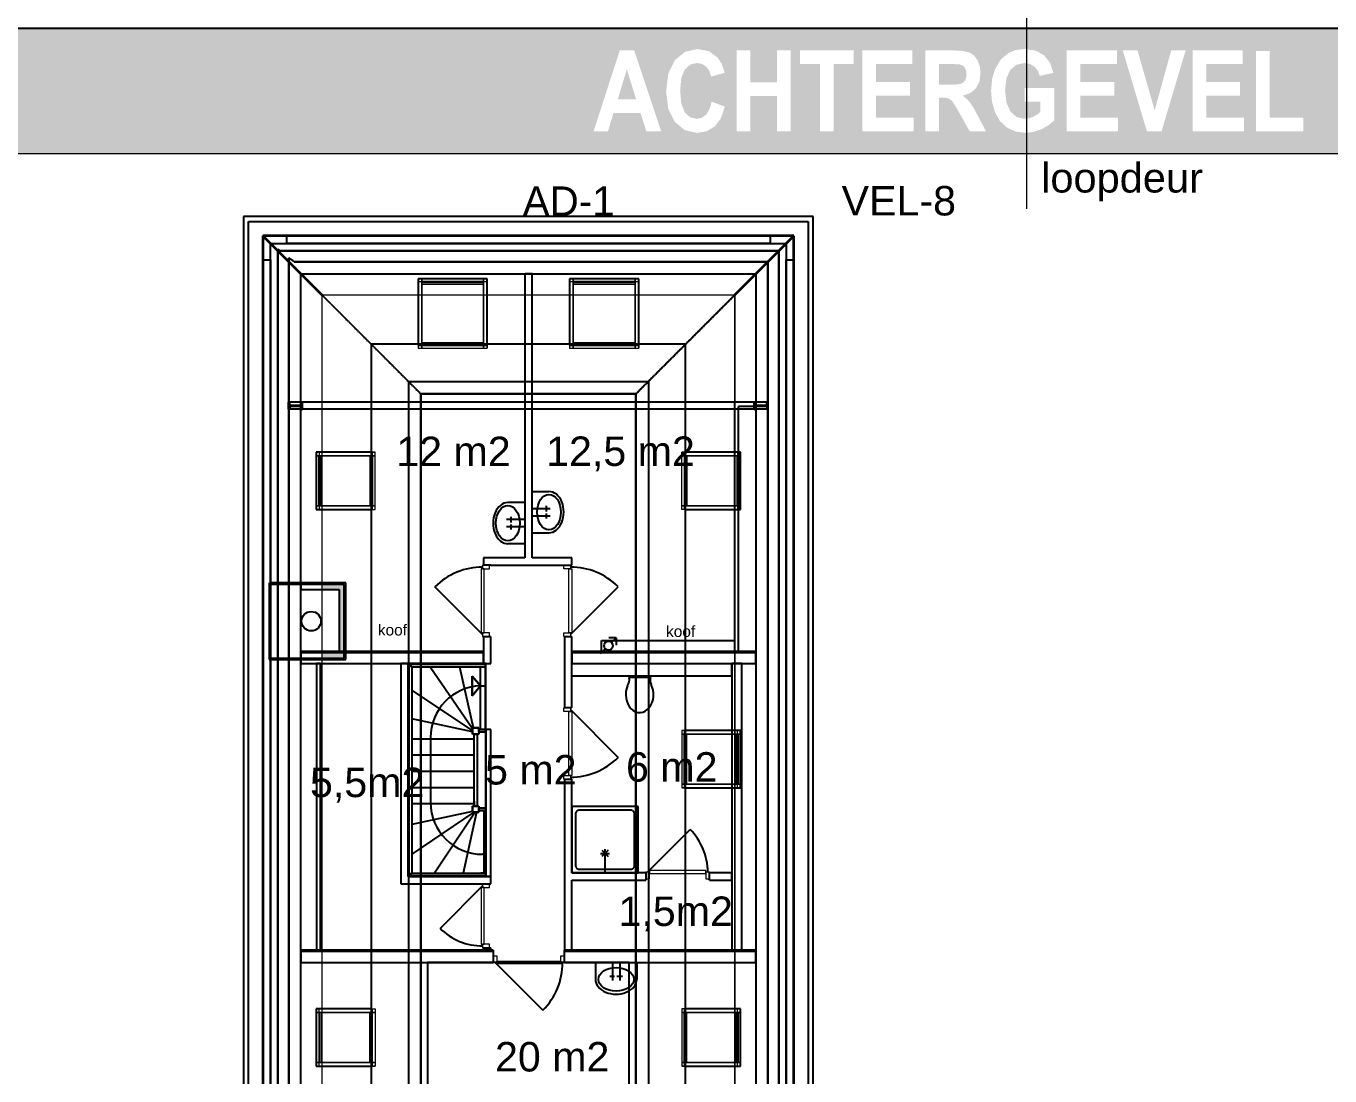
# Model space of a CAD drawing. Header units: millimetres. Extents: x 0 to 59350, y 0 to 29700.
# Drawn here: x 32243 to 36668, y 18697 to 22259 of the extents above; entities that cross this region are included whole.
import ezdxf

# ---------------------------------------------------------------- set-up
doc = ezdxf.new("R2010")
doc.units = ezdxf.units.MM
doc.linetypes.add('PUNKT2_S9', pattern=[1, 0, -1])
doc.linetypes.add('VERDECKT2_S2', pattern=[2.7, 2, -0.7])
doc.layers.add('LAYER1', color=1, linetype='Continuous', lineweight=18)
doc.layers.add('Standard', color=7, linetype='Continuous', lineweight=25)
for name, color, linetype in [('LAYER3', 1, 'Continuous'), ('LAYER4', 1, 'Continuous'), ('LAYER9', 1, 'Continuous')]:
    doc.layers.add(name, color=color, linetype=linetype)
doc.styles.add('ARIAL', font='arial.ttf')

msp = doc.modelspace()

# ---------------------------------------------------------------- hatches: boundary and pattern name
at = {"layer": 'Standard', "linetype": 'PUNKT2_S9', "lineweight": -3}
h = msp.add_hatch(color=0, dxfattribs=at)
h.paths.add_polyline_path([(35402.7, 22060.9), (35417.2, 22063.5), (35424.5, 22068), (35430.2, 22075.1), (35433.6, 22084.3), (35434.9, 22095.8), (35433.3, 22108.3), (35428.6, 22118.1), (35421.3, 22125.2), (35411.3, 22129), (35400, 22129.7), (35377.5, 22129.9), (35341.4, 22129.9), (35341.4, 22060.1), (35375.6, 22060.1)])
h.paths.add_polyline_path([(34313.7, 22010.2), (34282.1, 22112.3), (34251.2, 22010.2)])
h.paths.add_polyline_path([(42847, 22251.4), (29672, 22251.4), (29672, 21826.4), (42847, 21826.4)])
h.paths.add_polyline_path([(36578.3, 21901.4), (36417, 21901.4), (36417, 22174.2), (36463.3, 22174.2), (36463.3, 21947.8), (36578.3, 21947.8)], flags=16)
h.paths.add_polyline_path([(36372.2, 22176.4), (36372.2, 22129.9), (36248.5, 22129.9), (36248.5, 22068.9), (36363.6, 22068.9), (36363.6, 22022.6), (36248.5, 22022.6), (36248.5, 21947.8), (36376.5, 21947.8), (36376.5, 21901.4), (36202.2, 21901.4), (36202.2, 22176.4)], flags=16)
h.paths.add_polyline_path([(36073.4, 21972.9), (36129.5, 22176.4), (36178.6, 22176.4), (36096.6, 21901.4), (36047.2, 21901.4), (35965.2, 22176.4), (36015.4, 22176.4)], flags=16)
h.paths.add_polyline_path([(35949.4, 21901.4), (35775.2, 21901.4), (35775.2, 22176.4), (35945.1, 22176.4), (35945.1, 22129.9), (35821.4, 22129.9), (35821.4, 22068.9), (35936.5, 22068.9), (35936.5, 22022.6), (35821.4, 22022.6), (35821.4, 21947.8), (35949.4, 21947.8)], flags=16)
h.paths.add_polyline_path([(35632.7, 22048.9), (35732.5, 22048.9), (35732.5, 21939.3), (35714.7, 21923.4), (35690.3, 21909.5), (35662.6, 21899.9), (35634.5, 21896.7), (35600.9, 21901.2), (35571.8, 21914.8), (35548.3, 21936.9), (35531.6, 21966.5), (35521.4, 22001.8), (35518.2, 22039.8), (35521.9, 22080.4), (35533.2, 22116.2), (35551.6, 22145.7), (35577.1, 22167.4), (35601.8, 22177.7), (35632, 22181.1), (35669.9, 22175.7), (35698.6, 22159.6), (35718.4, 22134), (35729.5, 22100.2), (35683.5, 22089.9), (35676.5, 22108.1), (35665.3, 22121.8), (35650.2, 22130.6), (35632, 22133.7), (35604.8, 22127.8), (35583.7, 22110.6), (35570.4, 22081.9), (35565.8, 22042.1), (35570.4, 21999.3), (35584, 21968.6), (35604.9, 21950.4), (35631.5, 21944.2), (35646, 21945.9), (35660.6, 21950.9), (35674.2, 21958.6), (35685.8, 21967.6), (35685.8, 22002.5), (35632.7, 22002.5)], flags=16)
h.paths.add_polyline_path([(35295.1, 22176.4), (35392.5, 22176.4), (35424.2, 22174.5), (35445.8, 22168.9), (35460.8, 22158.8), (35472.5, 22142.6), (35480, 22122.4), (35482.5, 22099.3), (35478.8, 22071), (35467.4, 22048.1), (35448.5, 22031.8), (35422, 22022.8), (35435.8, 22011.7), (35446.7, 21999.7), (35458.3, 21982.3), (35473.2, 21955.1), (35501.1, 21901.4), (35445.8, 21901.4), (35412.3, 21961.3), (35397.3, 21987.3), (35388, 22001.6), (35381.2, 22008.7), (35374, 22013), (35364.5, 22015.5), (35350.8, 22016.2), (35341.4, 22016.2), (35341.4, 21901.4), (35295.1, 21901.4)], flags=16)
h.paths.add_polyline_path([(35127.7, 22022.6), (35127.7, 21947.8), (35255.7, 21947.8), (35255.7, 21901.4), (35081.4, 21901.4), (35081.4, 22176.4), (35251.3, 22176.4), (35251.3, 22129.9), (35127.7, 22129.9), (35127.7, 22068.9), (35242.7, 22068.9), (35242.7, 22022.6)], flags=16)
h.paths.add_polyline_path([(34869.4, 22129.9), (34869.4, 22176.4), (35051.5, 22176.4), (35051.5, 22129.9), (34983.7, 22129.9), (34983.7, 21901.4), (34937.4, 21901.4), (34937.4, 22129.9)], flags=16)
h.paths.add_polyline_path([(34791.7, 21901.4), (34791.7, 22021.6), (34701.1, 22021.6), (34701.1, 21901.4), (34654.8, 21901.4), (34654.8, 22176.4), (34701.1, 22176.4), (34701.1, 22068.2), (34791.7, 22068.2), (34791.7, 22176.4), (34838, 22176.4), (34838, 21901.4)], flags=16)
h.paths.add_polyline_path([(34478.2, 21906.1), (34444.7, 21934.1), (34422.7, 21978.5), (34415.3, 22036.5), (34422.7, 22097.4), (34444.9, 22143), (34479.1, 22171.6), (34522.6, 22181.1), (34560.7, 22173.6), (34590.9, 22151.3), (34604.5, 22129.7), (34614.3, 22100.7), (34568.5, 22087.5), (34562.3, 22106.6), (34551.5, 22121.3), (34537.2, 22130.4), (34520.2, 22133.7), (34497.1, 22128.2), (34478.8, 22111.7), (34466.9, 22083), (34463, 22040.6), (34466.9, 21996), (34478.6, 21966.3), (34496.6, 21949.6), (34519.3, 21944.2), (34536.5, 21947.8), (34551, 21958.3), (34562.4, 21976.3), (34570.1, 22002.5), (34614.9, 21985.5), (34601.2, 21946.2), (34580.6, 21918.5), (34553.4, 21902.2), (34519.7, 21896.7)], flags=16)
h.paths.add_polyline_path([(34328.6, 21963.9), (34236.9, 21963.9), (34218, 21901.4), (34169, 21901.4), (34258.2, 22176.4), (34307.1, 22176.4), (34398.9, 21901.4), (34348.6, 21901.4)], flags=16)
for points in [[(33246.9, 20347.5), (33305.5, 20347.5), (33305.5, 20365), (33246.9, 20365)], [(33305.5, 20365), (33305.5, 20132.5), (33323, 20132.5), (33323, 20365)], [(33246.9, 20115), (33323, 20115), (33323, 20132.5), (33246.9, 20132.5)]]:
    msp.add_hatch(color=9, dxfattribs=at).paths.add_polyline_path(points)

# ---------------------------------------------------------------- linework, layer by layer
at = {"layer": 'LAYER1', "color": 1, "linetype": 'Continuous', "lineweight": -3}
for p, q in [((33758.4, 19874.5), (33614.7, 20084.2)), ((33761.6, 19878.3), (33714.8, 20084.2)), ((33756.8, 20054.1), (33756.8, 19987.2)), ((33785.5, 20020.7), (33756.8, 20054.1)), ((33756.8, 20054.1), (33785.5, 20020.7)), ((33756.8, 19987.2), (33756.8, 20054.1)), ((33785.5, 19872.5), (33785.5, 20084.2)), ((33801.8, 20084.2), (33801.8, 19872.5)), ((33758.4, 19868.9), (33552.5, 20006.1)), ((33756.8, 19987.2), (33785.5, 20020.7)), ((33785.5, 20020.7), (33756.8, 19987.2)), ((33758.4, 19864.9), (33552.5, 19909.3)), ((33762.2, 19878.3), (33758.4, 19878.3)), ((33758.4, 19878.3), (33758.4, 19864.9)), ((33767.9, 19878.3), (33758.4, 19878.3)), ((33758.4, 19878.3), (33758.4, 19868.9)), ((33771.8, 19878.3), (33758.4, 19878.3)), ((33758.4, 19878.3), (33758.4, 19874.5)), ((33758.4, 19875.2), (33758.4, 19857.1)), ((33779.7, 19878.3), (33761.6, 19878.3)), ((33779.7, 19872.5), (33779.7, 19878.3)), ((33795.5, 19872.5), (33779.7, 19872.5)), ((33801.8, 19872.5), (33785.5, 19872.5)), ((33764.3, 19840), (33552.5, 19840)), ((33616, 19845), (33616, 19625)), ((33764.3, 19785), (33552.5, 19785)), ((33764.3, 19730), (33552.5, 19730)), ((33764.3, 19675), (33552.5, 19675)), ((33764.3, 19620), (33552.5, 19620)), ((33758.4, 19612.8), (33758.4, 19594.7)), ((33764.3, 19612.8), (33758.4, 19612.8)), ((33758.4, 19605), (33758.4, 19591.6)), ((33764.3, 19630), (33764.3, 19612.8)), ((33758.4, 19594.7), (33552.5, 19549.8)), ((33762.3, 19591.6), (33552.5, 19450.2)), ((33767.9, 19591.6), (33629.1, 19385.7)), ((33771.8, 19591.6), (33726.8, 19385.7)), ((33758.4, 19601.1), (33758.4, 19591.6)), ((33758.4, 19595.5), (33758.4, 19591.6)), ((33758.4, 19591.6), (33762.3, 19591.6)), ((33758.4, 19591.6), (33771.8, 19591.6)), ((33758.4, 19591.6), (33767.9, 19591.6)), ((33761.6, 19591.6), (33779.7, 19591.6)), ((33779.7, 19591.6), (33779.7, 19597.5)), ((33779.7, 19597.5), (33796.8, 19597.5)), ((33786.8, 19597.5), (33803, 19597.5)), ((33796.8, 19597.5), (33796.8, 19385.7)), ((33803, 19385.7), (33786.8, 19385.7))]:
    msp.add_line(p, q, dxfattribs=at)
at = {"layer": 'LAYER3', "color": 3, "linetype": 'Continuous', "lineweight": -3}
for p, q in [((33543, 20093.7), (33801.8, 20093.7)), ((33801.8, 20093.7), (33801.8, 20084.2)), ((33543, 19382.7), (33543, 20087.2)), ((33543, 20087.2), (33552.5, 20087.2)), ((33552.5, 20087.2), (33543, 20087.2)), ((33552.5, 20087.2), (33552.5, 19382.7)), ((33801.8, 20084.2), (33552.5, 20084.2)), ((33779.7, 19863), (33779.7, 19872.5)), ((33779.7, 19872.5), (33801.8, 19872.5)), ((33801.8, 19872.5), (33801.8, 19863)), ((33764.3, 19612.8), (33764.3, 19857.1)), ((33764.3, 19857.1), (33773.8, 19857.1)), ((33773.8, 19857.1), (33773.8, 19612.8)), ((33801.8, 19863), (33779.7, 19863)), ((33773.8, 19612.8), (33764.3, 19612.8)), ((33779.7, 19597.5), (33779.7, 19607)), ((33779.7, 19607), (33803, 19607)), ((33803, 19597.5), (33779.7, 19597.5)), ((33552.5, 19382.7), (33543, 19382.7)), ((33543, 19376.2), (33543, 19382.7)), ((33543, 19382.7), (33552.5, 19382.7)), ((33552.5, 19385.7), (33803, 19385.7)), ((33803, 19376.2), (33543, 19376.2))]:
    msp.add_line(p, q, dxfattribs=at)
at = {"layer": 'LAYER4', "color": 4, "linetype": 'Continuous', "lineweight": -3}
for p, q in [((33758.4, 19857.1), (33758.4, 19878.3)), ((33758.4, 19878.3), (33779.7, 19878.3)), ((33779.7, 19878.3), (33779.7, 19857.1)), ((33779.7, 19857.1), (33758.4, 19857.1)), ((33758.4, 19591.6), (33758.4, 19612.8)), ((33758.4, 19612.8), (33779.7, 19612.8)), ((33779.7, 19612.8), (33779.7, 19591.6)), ((33779.7, 19591.6), (33758.4, 19591.6))]:
    msp.add_line(p, q, dxfattribs=at)
at = {"layer": 'LAYER9', "color": 8, "linetype": 'Continuous', "lineweight": -3}
for p, q in [((33785.5, 20020.7), (33801.8, 20020.7)), ((33803, 19449.2), (33791.8, 19449.2))]:
    msp.add_line(p, q, dxfattribs=at)
for centre, start, end in [((33791.8, 19845), 92.0375, 180), ((33791.8, 19625), 180, 270)]:
    msp.add_arc(centre, 175.8, start, end, dxfattribs=at)
at = {"layer": 'Standard', "color": 5, "linetype": 'Continuous', "lineweight": 18}
msp.add_line((35638.6, 22533.4), (35638.6, 21639.3), dxfattribs=at)
at = {"layer": 'Standard', "color": 94, "linetype": 'Continuous', "lineweight": 18}
for p, q in [((42847, 22251.4), (29672, 22251.4)), ((29672, 21826.4), (42847, 21826.4))]:
    msp.add_line(p, q, dxfattribs=at)
at = {"layer": 'Standard', "color": 94, "linetype": 'Continuous', "lineweight": -3}
msp.add_line((29672, 22251.4), (42847, 22251.4), dxfattribs=at)
at = {"layer": 'Standard', "color": 5, "linetype": 'Continuous', "lineweight": -3}
for p, q in [((32981.3, 21613), (32981.3, 17929.5)), ((34914.8, 21613), (32981.3, 21613)), ((32998, 17946.2), (32998, 21596.2)), ((32998, 21596.2), (34898, 21596.2)), ((34898, 21596.2), (34898, 17946.2)), ((34914.8, 17929.5), (34914.8, 21613)), ((33808.5, 21401.3), (33573.5, 21401.3)), ((33573.5, 21401.3), (33573.5, 21347.3)), ((33808.5, 21347.3), (33808.5, 21401.3)), ((34322.5, 21401.3), (34087.5, 21401.3)), ((34087.5, 21401.3), (34087.5, 21347.3)), ((34322.5, 21347.3), (34322.5, 21401.3)), ((33246.9, 20814), (33228.3, 20814)), ((33228.3, 20814), (33228.3, 20619)), ((34667.7, 20814), (34649.1, 20814)), ((34667.7, 20619), (34667.7, 20814)), ((33960.5, 20680), (34017.8, 20680)), ((33935.5, 20642.5), (33878.3, 20642.5)), ((33960.5, 20622.5), (34022.1, 20622.5)), ((34008, 20631.6), (34008, 20612.4)), ((33228.3, 20619), (33246.9, 20619)), ((33935.5, 20585), (33874, 20585)), ((33888.1, 20594.1), (33888.1, 20574.9)), ((33960.5, 20597.5), (34022.1, 20597.5)), ((34008, 20605), (34008, 20588.8)), ((34649.1, 20619), (34667.7, 20619)), ((33935.5, 20560), (33874, 20560)), ((33888.1, 20567.5), (33888.1, 20551.3)), ((33960.5, 20540), (34018.2, 20540)), ((33935.5, 20502.5), (33877.8, 20502.5)), ((33792.8, 20194.5), (33630.7, 20356.6)), ((34090.8, 20194.5), (34252.9, 20356.6)), ((33795.5, 20137.5), (33246.9, 20137.5)), ((33246.9, 20134.3), (33795.5, 20134.3)), ((33795.5, 20134.3), (33246.9, 20134.3)), ((33795.5, 20134.3), (33795.5, 20137.5)), ((33795.5, 20099.3), (33795.5, 20134.3)), ((34649.1, 20137.5), (34095.5, 20137.5)), ((34095.5, 20137.5), (34095.5, 20134.3)), ((34095.5, 20134.3), (34649.1, 20134.3)), ((34649.1, 20134.3), (34095.5, 20134.3)), ((34095.5, 20134.3), (34095.5, 20099.3)), ((33246.9, 20096.2), (33795.5, 20096.2)), ((33795.5, 20096.2), (33795.5, 20099.3)), ((34095.5, 20099.3), (34095.5, 20096.2)), ((34095.5, 20096.2), (34649.1, 20096.2)), ((34638, 20053.7), (34095.5, 20053.7)), ((34361.9, 20048.7), (34289.8, 20048.7)), ((34090.8, 19940), (34252.9, 19777.9)), ((34667.7, 19869.7), (34649.1, 19869.7)), ((34667.7, 19674.7), (34667.7, 19869.7)), ((34649.1, 19674.7), (34667.7, 19674.7)), ((34320.5, 19611.2), (34095.5, 19611.2)), ((34095.5, 19611.2), (34095.5, 19386.2)), ((34320.5, 19386.2), (34320.5, 19611.2)), ((34108, 19586.2), (34108, 19411.2)), ((34295.5, 19598.7), (34120.5, 19598.7)), ((34308, 19411.2), (34308, 19586.2)), ((34352.5, 19389), (34497, 19533.4)), ((34193, 19452.1), (34223, 19452.1)), ((34197.4, 19462.7), (34218.6, 19441.5)), ((34218.6, 19462.7), (34197.4, 19441.5)), ((34208, 19386.2), (34208, 19467.1)), ((34095.5, 19386.2), (34320.5, 19386.2)), ((34120.5, 19398.7), (34295.5, 19398.7)), ((33792.8, 19342.5), (33648.4, 19198)), ((33828.8, 19123.7), (33246.9, 19123.7)), ((33246.9, 19120.6), (33828.8, 19120.6)), ((33828.8, 19120.6), (33246.9, 19120.6)), ((33828.8, 19123.7), (33828.8, 19120.6)), ((33828.8, 19120.6), (33828.8, 19102.5)), ((34070.5, 19120.6), (34070.5, 19123.7)), ((34649.1, 19123.7), (34070.5, 19123.7)), ((34070.5, 19120.6), (34649.1, 19120.6)), ((34649.1, 19120.6), (34070.5, 19120.6)), ((34070.5, 19102.5), (34070.5, 19120.6)), ((33246.9, 19082.5), (33828.8, 19082.5)), ((33828.8, 19102.5), (33828.8, 19085.6)), ((33828.8, 19085.6), (33828.8, 19085)), ((33828.8, 19085), (33828.8, 19082.5)), ((33835, 19082.2), (33997.1, 18920.1)), ((34070.5, 19085.6), (34070.5, 19102.5)), ((34070.5, 19085), (34070.5, 19085.6)), ((34070.5, 19082.5), (34070.5, 19085)), ((34070.5, 19082.5), (34649.1, 19082.5)), ((34175.5, 19082.2), (34175.5, 19024.5)), ((34233, 19082.2), (34233, 19020.6)), ((34258, 19082.2), (34258, 19020.6)), ((34315.5, 19082.2), (34315.5, 19025)), ((34240.5, 19034.8), (34224.3, 19034.8)), ((34267.1, 19034.8), (34248, 19034.8)), ((33246.9, 18925.5), (33228.3, 18925.5)), ((33228.3, 18925.5), (33228.3, 18730.5)), ((34667.7, 18925.5), (34649.1, 18925.5)), ((34667.7, 18730.5), (34667.7, 18925.5)), ((33228.3, 18730.5), (33246.9, 18730.5)), ((34649.1, 18730.5), (34667.7, 18730.5))]:
    msp.add_line(p, q, dxfattribs=at)
at = {"layer": 'Standard', "color": 51, "linetype": 'Continuous', "lineweight": 18}
for p, q in [((34468, 21596.2), (32998, 21596.2)), ((32998, 21596.2), (32998, 17946.2)), ((34898, 21596.2), (34468, 21596.2)), ((34898, 17946.2), (34898, 21596.2))]:
    msp.add_line(p, q, dxfattribs=at)
at = {"layer": 'Standard', "color": 7, "linetype": 'Continuous', "lineweight": 25}
for p, q in [((33246.9, 21347.3), (33046.9, 21547.3)), ((34849.1, 21547.3), (34649.1, 21347.3))]:
    msp.add_line(p, q, dxfattribs=at)
at = {"layer": 'Standard', "color": 7, "linetype": 'Continuous', "lineweight": -3}
for p, q in [((33046.9, 17995.1), (33046.9, 21547.3)), ((34849.1, 17995.1), (34849.1, 21547.3)), ((34648, 20982.6), (34648, 20137.5)), ((34649.1, 20982.6), (34648, 20982.6)), ((34246.1, 20183.3), (34221.1, 20183.3)), ((34230.2, 20167.4), (34246.1, 20183.3)), ((34246.1, 20183.3), (34246.1, 20158.3)), ((34193.1, 20130.2), (34209, 20146.2)), ((34648, 20137.5), (34649.1, 20137.5)), ((34095.5, 20053.7), (34095.5, 20096.2)), ((34638, 20096.2), (34638, 19386.2)), ((34649.1, 20096.2), (34638, 20096.2)), ((34638, 20053.7), (34638, 20096.2)), ((34638, 19386.2), (34638, 19361.2)), ((34638, 19361.2), (34638, 19123.7)), ((34638, 19123.7), (34649.1, 19123.7)), ((33606.1, 19082.5), (33606.1, 18554.3)), ((34289.9, 19082.5), (33606.1, 19082.5)), ((34289.9, 18554.3), (34289.9, 19082.5))]:
    msp.add_line(p, q, dxfattribs=at)
at = {"layer": 'Standard', "color": 34, "linetype": 'Continuous', "lineweight": 18}
for p, q in [((33246.9, 21347.3), (33046.9, 21547.3)), ((33046.9, 21547.3), (33046.9, 17995.1)), ((33046.9, 21547.3), (33246.9, 21347.3)), ((34849.1, 21547.3), (33046.9, 21547.3)), ((34649.1, 21347.3), (34849.1, 21547.3)), ((34849.1, 21547.3), (34649.1, 21347.3)), ((34849.1, 17995.1), (34849.1, 21547.3))]:
    msp.add_line(p, q, dxfattribs=at)
at = {"layer": 'Standard', "color": 255, "linetype": 'Continuous', "lineweight": 35}
for p, q in [((33246.9, 21347.3), (33046.9, 21547.3)), ((33046.9, 21547.3), (33046.9, 17995.1)), ((33046.9, 21547.3), (33246.9, 21347.3)), ((34849.1, 21547.3), (33046.9, 21547.3)), ((34649.1, 21347.3), (34849.1, 21547.3)), ((34849.1, 21547.3), (34649.1, 21347.3)), ((34849.1, 17995.1), (34849.1, 21547.3))]:
    msp.add_line(p, q, dxfattribs=at)
at = {"layer": 'Standard', "color": 1, "linetype": 'VERDECKT2_S2', "lineweight": -3}
for p, q in [((33128, 21546.2), (33048, 21546.2)), ((33048, 21546.2), (33048, 21521.2)), ((33048, 21521.2), (33048, 21466.2)), ((33073, 18021.2), (33073, 21521.2)), ((33073, 21521.2), (34468, 21521.2)), ((33128, 21521.2), (33128, 21546.2)), ((34768, 21521.2), (33128, 21521.2)), ((34468, 21521.2), (34823, 21521.2)), ((34848, 21546.2), (34768, 21546.2)), ((34768, 21546.2), (34768, 21521.2)), ((34823, 21521.2), (34823, 18021.2)), ((34848, 21521.2), (34848, 21546.2)), ((34848, 21466.2), (34848, 21521.2)), ((33048, 21466.2), (33073, 21466.2)), ((33073, 21466.2), (33073, 18076.2)), ((33098, 21501.8), (33105.2, 21496.2)), ((33098, 21496.2), (33098, 21501.8)), ((33098, 21501.8), (33098, 21496.2)), ((33105.2, 21496.2), (33098, 21501.8)), ((33098, 18046.2), (33098, 21496.2)), ((33098, 21496.2), (33098, 18046.2)), ((33105.2, 21496.2), (34798, 21496.2)), ((34798, 21496.2), (33105.2, 21496.2)), ((33135.5, 21472.7), (33153.5, 21458.7)), ((33135.5, 21458.7), (33135.5, 21472.7)), ((33135.5, 21472.7), (33135.5, 21458.7)), ((33153.5, 21458.7), (33135.5, 21472.7)), ((34798, 21496.2), (34798, 18046.2)), ((34798, 18046.2), (34798, 21496.2)), ((34823, 18076.2), (34823, 21466.2)), ((34823, 21466.2), (34848, 21466.2)), ((33135.5, 18083.7), (33135.5, 21458.7)), ((33135.5, 21458.7), (33135.5, 18083.7)), ((33153.5, 21458.7), (34760.5, 21458.7)), ((34760.5, 21458.7), (33153.5, 21458.7)), ((33176, 21418.2), (33935.5, 21418.2)), ((33176, 20365), (33176, 21418.2)), ((33960.5, 21418.2), (33935.5, 21418.2)), ((33935.5, 21418.2), (33935.5, 21347.3)), ((33935.5, 21418.2), (33960.5, 21418.2)), ((33960.5, 21347.3), (33960.5, 21418.2)), ((33960.5, 21418.2), (34720, 21418.2)), ((34720, 21418.2), (34720, 18124.2)), ((34760.5, 21458.7), (34760.5, 18083.7)), ((34760.5, 18083.7), (34760.5, 21458.7)), ((33583.1, 21011.1), (33246.9, 21347.3)), ((33246.9, 21347.3), (33583.1, 21011.1)), ((33583.1, 21011.1), (33246.9, 21347.3)), ((33246.9, 21347.3), (33583.1, 21011.1)), ((33573.5, 21347.3), (33573.5, 21176.3)), ((33808.5, 21176.3), (33808.5, 21347.3)), ((34087.5, 21347.3), (34087.5, 21176.3)), ((34312.9, 21011.1), (34649.1, 21347.3)), ((34649.1, 21347.3), (34312.9, 21011.1)), ((34312.9, 21011.1), (34649.1, 21347.3)), ((34649.1, 21347.3), (34312.9, 21011.1)), ((34322.5, 21176.3), (34322.5, 21347.3)), ((33573.5, 21176.3), (33808.5, 21176.3)), ((34087.5, 21176.3), (34322.5, 21176.3)), ((34312.9, 21011.1), (33583.1, 21011.1)), ((33583.1, 21011.1), (33583.1, 18531.3)), ((33583.1, 18531.3), (33583.1, 21011.1)), ((33583.1, 21011.1), (34312.9, 21011.1)), ((34312.9, 21011.1), (33583.1, 21011.1)), ((33583.1, 21011.1), (33583.1, 18531.3)), ((33583.1, 18531.3), (33583.1, 21011.1)), ((33583.1, 21011.1), (34312.9, 21011.1)), ((34312.9, 18531.3), (34312.9, 21011.1)), ((34312.9, 21011.1), (34312.9, 18531.3)), ((34312.9, 18531.3), (34312.9, 21011.1)), ((34312.9, 21011.1), (34312.9, 18531.3)), ((34661.5, 20982.6), (34649.1, 20982.6)), ((34715.5, 20982.6), (34661.5, 20982.6)), ((34715.5, 20969.1), (34715.5, 20982.6)), ((34661.5, 20969.1), (34715.5, 20969.1)), ((34661.5, 20137.5), (34661.5, 20969.1)), ((33418, 20814), (33246.9, 20814)), ((33418, 20619), (33418, 20814)), ((34649.1, 20814), (34478.1, 20814)), ((34478.1, 20814), (34478.1, 20619)), ((33246.9, 20619), (33418, 20619)), ((34478.1, 20619), (34649.1, 20619)), ((33246.9, 20370), (33068, 20370)), ((33068, 20370), (33068, 20110)), ((33246.9, 20365), (33073, 20365)), ((33073, 20365), (33073, 20115)), ((33246.9, 20365), (33176, 20365)), ((33176, 20365), (33176, 20347.5)), ((33176, 20347.5), (33176, 20365)), ((33176, 20347.5), (33246.9, 20347.5)), ((33176, 20132.5), (33176, 20347.5)), ((33246.9, 20137.5), (33176, 20137.5)), ((33176, 20137.5), (33176, 20134.3)), ((33176, 20134.3), (33246.9, 20134.3)), ((33246.9, 20134.3), (33176, 20134.3)), ((33176, 20134.3), (33176, 20099.3)), ((34649.1, 20137.5), (34661.5, 20137.5)), ((34720, 20137.5), (34649.1, 20137.5)), ((34649.1, 20134.3), (34720, 20134.3)), ((34720, 20134.3), (34649.1, 20134.3)), ((34720, 20134.3), (34720, 20137.5)), ((34720, 20099.3), (34720, 20134.3)), ((33068, 20110), (33246.9, 20110)), ((33073, 20115), (33246.9, 20115)), ((33246.9, 20132.5), (33176, 20132.5)), ((33176, 20132.5), (33176, 20115)), ((33176, 20115), (33176, 20132.5)), ((33176, 20115), (33246.9, 20115)), ((33176, 18124.2), (33176, 20115)), ((33176, 20099.3), (33176, 20096.2)), ((33176, 20096.2), (33246.9, 20096.2)), ((33228.5, 20096.2), (33228.5, 19123.7)), ((33242, 20096.2), (33228.5, 20096.2)), ((33242, 19123.7), (33242, 20096.2)), ((33803, 20096.2), (33540.5, 20096.2)), ((33540.5, 20096.2), (33540.5, 19373.7)), ((33803, 19373.7), (33803, 20096.2)), ((34649.1, 20096.2), (34720, 20096.2)), ((34672.5, 20096.2), (34649.1, 20096.2)), ((34672.5, 19123.7), (34672.5, 20096.2)), ((34720, 20096.2), (34720, 20099.3)), ((34649.1, 19869.7), (34478.1, 19869.7)), ((34478.1, 19869.7), (34478.1, 19674.7)), ((34478.1, 19674.7), (34649.1, 19674.7)), ((33540.5, 19373.7), (33803, 19373.7)), ((33246.9, 19123.7), (33176, 19123.7)), ((33176, 19123.7), (33176, 19120.6)), ((33176, 19120.6), (33246.9, 19120.6)), ((33246.9, 19120.6), (33176, 19120.6)), ((33176, 19120.6), (33176, 19085.6)), ((33228.5, 19123.7), (33242, 19123.7)), ((34649.1, 19123.7), (34672.5, 19123.7)), ((34720, 19123.7), (34649.1, 19123.7)), ((34649.1, 19120.6), (34720, 19120.6)), ((34720, 19120.6), (34649.1, 19120.6)), ((34720, 19120.6), (34720, 19123.7)), ((34720, 19085.6), (34720, 19120.6)), ((33176, 19085.6), (33176, 19082.5)), ((33176, 19082.5), (33246.9, 19082.5)), ((34649.1, 19082.5), (34720, 19082.5)), ((34720, 19082.5), (34720, 19085.6)), ((33418, 18925.5), (33246.9, 18925.5)), ((33418, 18730.5), (33418, 18925.5)), ((34649.1, 18925.5), (34478.1, 18925.5)), ((34478.1, 18925.5), (34478.1, 18730.5)), ((33246.9, 18730.5), (33418, 18730.5)), ((34478.1, 18730.5), (34649.1, 18730.5))]:
    msp.add_line(p, q, dxfattribs=at)
at = {"layer": 'Standard', "color": 59, "linetype": 'Continuous', "lineweight": 18}
for p, q in [((33573.5, 21401.3), (33573.5, 21176.3)), ((33586, 21401.3), (33573.5, 21401.3)), ((33573.5, 21401.3), (33573.5, 21391.7)), ((33573.5, 21391.7), (33573.5, 21166.7)), ((33586, 21391.7), (33573.5, 21391.7)), ((33586, 21176.3), (33586, 21401.3)), ((33586, 21401.3), (33586, 21391.7)), ((33796, 21401.3), (33586, 21401.3)), ((33586, 21401.3), (33586, 21393.2)), ((33586, 21401.3), (33586, 21391.7)), ((33586, 21393.2), (33796, 21393.2)), ((33586, 21393.2), (33586, 21383.7)), ((33586, 21166.7), (33586, 21391.7)), ((33796, 21391.7), (33586, 21391.7)), ((33586, 21391.7), (33586, 21383.7)), ((33586, 21383.7), (33796, 21383.7)), ((33808.5, 21401.3), (33796, 21401.3)), ((33796, 21401.3), (33796, 21176.3)), ((33796, 21401.3), (33796, 21391.7)), ((33796, 21393.2), (33796, 21401.3)), ((33796, 21401.3), (33796, 21391.7)), ((33796, 21393.2), (33796, 21383.7)), ((33808.5, 21391.7), (33796, 21391.7)), ((33796, 21391.7), (33796, 21166.7)), ((33796, 21383.7), (33796, 21391.7)), ((33808.5, 21176.3), (33808.5, 21401.3)), ((33808.5, 21401.3), (33808.5, 21391.7)), ((33808.5, 21166.7), (33808.5, 21391.7)), ((34087.5, 21401.3), (34087.5, 21176.3)), ((34100, 21401.3), (34087.5, 21401.3)), ((34087.5, 21401.3), (34087.5, 21391.7)), ((34087.5, 21391.7), (34087.5, 21166.7)), ((34100, 21391.7), (34087.5, 21391.7)), ((34100, 21176.3), (34100, 21401.3)), ((34100, 21401.3), (34100, 21391.7)), ((34310, 21401.3), (34100, 21401.3)), ((34100, 21401.3), (34100, 21393.2)), ((34100, 21401.3), (34100, 21391.7)), ((34100, 21393.2), (34310, 21393.2)), ((34100, 21393.2), (34100, 21383.7)), ((34100, 21166.7), (34100, 21391.7)), ((34310, 21391.7), (34100, 21391.7)), ((34100, 21391.7), (34100, 21383.7)), ((34100, 21383.7), (34310, 21383.7)), ((34322.5, 21401.3), (34310, 21401.3)), ((34310, 21401.3), (34310, 21176.3)), ((34310, 21401.3), (34310, 21391.7)), ((34310, 21393.2), (34310, 21401.3)), ((34310, 21401.3), (34310, 21391.7)), ((34310, 21393.2), (34310, 21383.7)), ((34322.5, 21391.7), (34310, 21391.7)), ((34310, 21391.7), (34310, 21166.7)), ((34310, 21383.7), (34310, 21391.7)), ((34322.5, 21176.3), (34322.5, 21401.3)), ((34322.5, 21401.3), (34322.5, 21391.7)), ((34322.5, 21166.7), (34322.5, 21391.7)), ((33573.5, 21176.3), (33586, 21176.3)), ((33573.5, 21176.3), (33573.5, 21166.7)), ((33573.5, 21166.7), (33586, 21166.7)), ((33796, 21184.3), (33586, 21184.3)), ((33586, 21184.3), (33586, 21176.3)), ((33586, 21184.3), (33586, 21174.8)), ((33586, 21176.3), (33586, 21166.7)), ((33586, 21176.3), (33796, 21176.3)), ((33586, 21176.3), (33586, 21166.7)), ((33796, 21174.8), (33586, 21174.8)), ((33586, 21174.8), (33586, 21166.7)), ((33586, 21166.7), (33796, 21166.7)), ((33796, 21176.3), (33796, 21184.3)), ((33796, 21184.3), (33796, 21174.8)), ((33796, 21176.3), (33808.5, 21176.3)), ((33796, 21176.3), (33796, 21166.7)), ((33796, 21176.3), (33796, 21166.7)), ((33796, 21166.7), (33796, 21174.8)), ((33796, 21166.7), (33808.5, 21166.7)), ((33808.5, 21176.3), (33808.5, 21166.7)), ((34087.5, 21176.3), (34100, 21176.3)), ((34087.5, 21176.3), (34087.5, 21166.7)), ((34087.5, 21166.7), (34100, 21166.7)), ((34310, 21184.3), (34100, 21184.3)), ((34100, 21184.3), (34100, 21176.3)), ((34100, 21184.3), (34100, 21174.8)), ((34100, 21176.3), (34100, 21166.7)), ((34100, 21176.3), (34310, 21176.3)), ((34100, 21176.3), (34100, 21166.7)), ((34310, 21174.8), (34100, 21174.8)), ((34100, 21174.8), (34100, 21166.7)), ((34100, 21166.7), (34310, 21166.7)), ((34310, 21176.3), (34310, 21184.3)), ((34310, 21184.3), (34310, 21174.8)), ((34310, 21176.3), (34322.5, 21176.3)), ((34310, 21176.3), (34310, 21166.7)), ((34310, 21176.3), (34310, 21166.7)), ((34310, 21166.7), (34310, 21174.8)), ((34310, 21166.7), (34322.5, 21166.7)), ((34322.5, 21176.3), (34322.5, 21166.7)), ((33418, 20814), (33228.3, 20814)), ((33228.3, 20814), (33228.3, 20801.5)), ((33228.3, 20814), (33237.9, 20814)), ((33228.3, 20801.5), (33418, 20801.5)), ((33228.3, 20801.5), (33237.9, 20801.5)), ((33228.3, 20801.5), (33228.3, 20631.5)), ((33236.4, 20801.5), (33228.3, 20801.5)), ((33228.3, 20801.5), (33237.9, 20801.5)), ((33236.4, 20631.5), (33236.4, 20801.5)), ((33236.4, 20801.5), (33245.9, 20801.5)), ((33427.5, 20814), (33237.9, 20814)), ((33237.9, 20814), (33237.9, 20801.5)), ((33237.9, 20801.5), (33427.5, 20801.5)), ((33237.9, 20801.5), (33237.9, 20631.5)), ((33245.9, 20801.5), (33237.9, 20801.5)), ((33245.9, 20631.5), (33245.9, 20801.5)), ((33418, 20801.5), (33409.9, 20801.5)), ((33409.9, 20801.5), (33409.9, 20631.5)), ((33409.9, 20801.5), (33419.5, 20801.5)), ((33418, 20801.5), (33418, 20814)), ((33418, 20814), (33427.5, 20814)), ((33418, 20801.5), (33427.5, 20801.5)), ((33418, 20631.5), (33418, 20801.5)), ((33418, 20801.5), (33427.5, 20801.5)), ((33427.5, 20801.5), (33419.5, 20801.5)), ((33419.5, 20801.5), (33419.5, 20631.5)), ((33427.5, 20801.5), (33427.5, 20814)), ((33427.5, 20631.5), (33427.5, 20801.5)), ((34468.5, 20814), (34658.2, 20814)), ((34468.5, 20801.5), (34468.5, 20814)), ((34478.1, 20814), (34468.5, 20814)), ((34658.2, 20801.5), (34468.5, 20801.5)), ((34478.1, 20801.5), (34468.5, 20801.5)), ((34468.5, 20631.5), (34468.5, 20801.5)), ((34468.5, 20801.5), (34476.6, 20801.5)), ((34478.1, 20801.5), (34468.5, 20801.5)), ((34476.6, 20801.5), (34476.6, 20631.5)), ((34486.1, 20801.5), (34476.6, 20801.5)), ((34478.1, 20814), (34667.7, 20814)), ((34478.1, 20801.5), (34478.1, 20814)), ((34667.7, 20801.5), (34478.1, 20801.5)), ((34478.1, 20631.5), (34478.1, 20801.5)), ((34478.1, 20801.5), (34486.1, 20801.5)), ((34486.1, 20801.5), (34486.1, 20631.5)), ((34650.1, 20631.5), (34650.1, 20801.5)), ((34650.1, 20801.5), (34658.2, 20801.5)), ((34659.7, 20801.5), (34650.1, 20801.5)), ((34658.2, 20814), (34658.2, 20801.5)), ((34667.7, 20814), (34658.2, 20814)), ((34667.7, 20801.5), (34658.2, 20801.5)), ((34658.2, 20801.5), (34658.2, 20631.5)), ((34667.7, 20801.5), (34658.2, 20801.5)), ((34659.7, 20631.5), (34659.7, 20801.5)), ((34659.7, 20801.5), (34667.7, 20801.5)), ((34667.7, 20814), (34667.7, 20801.5)), ((34667.7, 20801.5), (34667.7, 20631.5)), ((33418, 20631.5), (33228.3, 20631.5)), ((33228.3, 20631.5), (33228.3, 20619)), ((33228.3, 20631.5), (33237.9, 20631.5)), ((33228.3, 20631.5), (33236.4, 20631.5)), ((33228.3, 20631.5), (33237.9, 20631.5)), ((33236.4, 20631.5), (33245.9, 20631.5)), ((33427.5, 20631.5), (33237.9, 20631.5)), ((33237.9, 20631.5), (33237.9, 20619)), ((33237.9, 20631.5), (33245.9, 20631.5)), ((33409.9, 20631.5), (33418, 20631.5)), ((33409.9, 20631.5), (33419.5, 20631.5)), ((33418, 20619), (33418, 20631.5)), ((33418, 20631.5), (33427.5, 20631.5)), ((33418, 20631.5), (33427.5, 20631.5)), ((33419.5, 20631.5), (33427.5, 20631.5)), ((33427.5, 20619), (33427.5, 20631.5)), ((34468.5, 20619), (34468.5, 20631.5)), ((34468.5, 20631.5), (34658.2, 20631.5)), ((34478.1, 20631.5), (34468.5, 20631.5)), ((34476.6, 20631.5), (34468.5, 20631.5)), ((34478.1, 20631.5), (34468.5, 20631.5)), ((34486.1, 20631.5), (34476.6, 20631.5)), ((34478.1, 20619), (34478.1, 20631.5)), ((34478.1, 20631.5), (34667.7, 20631.5)), ((34486.1, 20631.5), (34478.1, 20631.5)), ((34658.2, 20631.5), (34650.1, 20631.5)), ((34659.7, 20631.5), (34650.1, 20631.5)), ((34658.2, 20631.5), (34658.2, 20619)), ((34667.7, 20631.5), (34658.2, 20631.5)), ((34667.7, 20631.5), (34658.2, 20631.5)), ((34667.7, 20631.5), (34659.7, 20631.5)), ((34667.7, 20631.5), (34667.7, 20619)), ((33228.3, 20619), (33418, 20619)), ((33228.3, 20619), (33237.9, 20619)), ((33237.9, 20619), (33427.5, 20619)), ((33418, 20619), (33427.5, 20619)), ((34658.2, 20619), (34468.5, 20619)), ((34478.1, 20619), (34468.5, 20619)), ((34667.7, 20619), (34478.1, 20619)), ((34667.7, 20619), (34658.2, 20619)), ((34658.2, 19869.7), (34468.5, 19869.7)), ((34468.5, 19869.7), (34468.5, 19857.2)), ((34478.1, 19869.7), (34468.5, 19869.7)), ((34667.7, 19869.7), (34478.1, 19869.7)), ((34478.1, 19869.7), (34478.1, 19857.2)), ((34658.2, 19857.2), (34658.2, 19869.7)), ((34667.7, 19869.7), (34658.2, 19869.7)), ((34667.7, 19857.2), (34667.7, 19869.7)), ((34468.5, 19857.2), (34658.2, 19857.2)), ((34478.1, 19857.2), (34468.5, 19857.2)), ((34468.5, 19857.2), (34468.5, 19687.2)), ((34476.6, 19857.2), (34468.5, 19857.2)), ((34478.1, 19857.2), (34468.5, 19857.2)), ((34476.6, 19687.2), (34476.6, 19857.2)), ((34486.1, 19857.2), (34476.6, 19857.2)), ((34478.1, 19857.2), (34667.7, 19857.2)), ((34478.1, 19857.2), (34478.1, 19687.2)), ((34486.1, 19857.2), (34478.1, 19857.2)), ((34486.1, 19687.2), (34486.1, 19857.2)), ((34658.2, 19857.2), (34650.1, 19857.2)), ((34650.1, 19857.2), (34650.1, 19687.2)), ((34659.7, 19857.2), (34650.1, 19857.2)), ((34667.7, 19857.2), (34658.2, 19857.2)), ((34658.2, 19687.2), (34658.2, 19857.2)), ((34667.7, 19857.2), (34658.2, 19857.2)), ((34667.7, 19857.2), (34659.7, 19857.2)), ((34659.7, 19857.2), (34659.7, 19687.2)), ((34667.7, 19687.2), (34667.7, 19857.2)), ((34658.2, 19687.2), (34468.5, 19687.2)), ((34468.5, 19687.2), (34468.5, 19674.7)), ((34478.1, 19687.2), (34468.5, 19687.2)), ((34468.5, 19687.2), (34476.6, 19687.2)), ((34478.1, 19687.2), (34468.5, 19687.2)), ((34468.5, 19674.7), (34658.2, 19674.7)), ((34478.1, 19674.7), (34468.5, 19674.7)), ((34486.1, 19687.2), (34476.6, 19687.2)), ((34667.7, 19687.2), (34478.1, 19687.2)), ((34478.1, 19687.2), (34478.1, 19674.7)), ((34478.1, 19687.2), (34486.1, 19687.2)), ((34478.1, 19674.7), (34667.7, 19674.7)), ((34650.1, 19687.2), (34658.2, 19687.2)), ((34659.7, 19687.2), (34650.1, 19687.2)), ((34658.2, 19674.7), (34658.2, 19687.2)), ((34667.7, 19687.2), (34658.2, 19687.2)), ((34667.7, 19687.2), (34658.2, 19687.2)), ((34667.7, 19674.7), (34658.2, 19674.7)), ((34659.7, 19687.2), (34667.7, 19687.2)), ((34667.7, 19674.7), (34667.7, 19687.2)), ((33228.3, 18925.5), (33418, 18925.5)), ((33228.3, 18913), (33228.3, 18925.5)), ((33228.3, 18925.5), (33237.9, 18925.5)), ((33418, 18913), (33228.3, 18913)), ((33228.3, 18913), (33237.9, 18913)), ((33228.3, 18743), (33228.3, 18913)), ((33228.3, 18913), (33236.4, 18913)), ((33228.3, 18913), (33237.9, 18913)), ((33236.4, 18913), (33236.4, 18743)), ((33236.4, 18913), (33245.9, 18913)), ((33237.9, 18925.5), (33427.5, 18925.5)), ((33237.9, 18913), (33237.9, 18925.5)), ((33427.5, 18913), (33237.9, 18913)), ((33237.9, 18743), (33237.9, 18913)), ((33237.9, 18913), (33245.9, 18913)), ((33245.9, 18913), (33245.9, 18743)), ((33409.9, 18743), (33409.9, 18913)), ((33409.9, 18913), (33418, 18913)), ((33409.9, 18913), (33419.5, 18913)), ((33418, 18925.5), (33418, 18913)), ((33418, 18925.5), (33427.5, 18925.5)), ((33418, 18913), (33427.5, 18913)), ((33418, 18913), (33418, 18743)), ((33418, 18913), (33427.5, 18913)), ((33419.5, 18743), (33419.5, 18913)), ((33419.5, 18913), (33427.5, 18913)), ((33427.5, 18925.5), (33427.5, 18913)), ((33427.5, 18913), (33427.5, 18743)), ((34658.2, 18925.5), (34468.5, 18925.5)), ((34468.5, 18925.5), (34468.5, 18913)), ((34478.1, 18925.5), (34468.5, 18925.5)), ((34468.5, 18913), (34658.2, 18913)), ((34478.1, 18913), (34468.5, 18913)), ((34468.5, 18913), (34468.5, 18743)), ((34476.6, 18913), (34468.5, 18913)), ((34478.1, 18913), (34468.5, 18913)), ((34476.6, 18743), (34476.6, 18913)), ((34486.1, 18913), (34476.6, 18913)), ((34667.7, 18925.5), (34478.1, 18925.5)), ((34478.1, 18925.5), (34478.1, 18913)), ((34478.1, 18913), (34667.7, 18913)), ((34478.1, 18913), (34478.1, 18743)), ((34486.1, 18913), (34478.1, 18913)), ((34486.1, 18743), (34486.1, 18913)), ((34658.2, 18913), (34650.1, 18913)), ((34650.1, 18913), (34650.1, 18743)), ((34659.7, 18913), (34650.1, 18913)), ((34658.2, 18913), (34658.2, 18925.5)), ((34667.7, 18925.5), (34658.2, 18925.5)), ((34667.7, 18913), (34658.2, 18913)), ((34658.2, 18743), (34658.2, 18913)), ((34667.7, 18913), (34658.2, 18913)), ((34667.7, 18913), (34659.7, 18913)), ((34659.7, 18913), (34659.7, 18743)), ((34667.7, 18913), (34667.7, 18925.5)), ((34667.7, 18743), (34667.7, 18913)), ((33228.3, 18730.5), (33228.3, 18743)), ((33228.3, 18743), (33418, 18743)), ((33228.3, 18743), (33237.9, 18743)), ((33236.4, 18743), (33228.3, 18743)), ((33228.3, 18743), (33237.9, 18743)), ((33418, 18730.5), (33228.3, 18730.5)), ((33228.3, 18730.5), (33237.9, 18730.5)), ((33236.4, 18743), (33245.9, 18743)), ((33237.9, 18730.5), (33237.9, 18743)), ((33237.9, 18743), (33427.5, 18743)), ((33245.9, 18743), (33237.9, 18743)), ((33427.5, 18730.5), (33237.9, 18730.5)), ((33418, 18743), (33409.9, 18743)), ((33409.9, 18743), (33419.5, 18743)), ((33418, 18743), (33418, 18730.5)), ((33418, 18743), (33427.5, 18743)), ((33418, 18743), (33427.5, 18743)), ((33418, 18730.5), (33427.5, 18730.5)), ((33427.5, 18743), (33419.5, 18743)), ((33427.5, 18743), (33427.5, 18730.5)), ((34658.2, 18743), (34468.5, 18743)), ((34468.5, 18743), (34468.5, 18730.5)), ((34478.1, 18743), (34468.5, 18743)), ((34468.5, 18743), (34476.6, 18743)), ((34478.1, 18743), (34468.5, 18743)), ((34468.5, 18730.5), (34658.2, 18730.5)), ((34478.1, 18730.5), (34468.5, 18730.5)), ((34486.1, 18743), (34476.6, 18743)), ((34667.7, 18743), (34478.1, 18743)), ((34478.1, 18743), (34478.1, 18730.5)), ((34478.1, 18743), (34486.1, 18743)), ((34478.1, 18730.5), (34667.7, 18730.5)), ((34650.1, 18743), (34658.2, 18743)), ((34659.7, 18743), (34650.1, 18743)), ((34658.2, 18730.5), (34658.2, 18743)), ((34667.7, 18743), (34658.2, 18743)), ((34667.7, 18743), (34658.2, 18743)), ((34667.7, 18730.5), (34658.2, 18730.5)), ((34659.7, 18743), (34667.7, 18743)), ((34667.7, 18730.5), (34667.7, 18743))]:
    msp.add_line(p, q, dxfattribs=at)
at = {"layer": 'Standard', "color": 4, "linetype": 'Continuous', "lineweight": 18}
for p, q in [((33796, 21388.4), (33586, 21388.4)), ((33586, 21388.4), (33586, 21179.5)), ((33796, 21179.5), (33796, 21388.4)), ((34310, 21388.4), (34100, 21388.4)), ((34100, 21388.4), (34100, 21179.5)), ((34310, 21179.5), (34310, 21388.4)), ((33586, 21179.5), (33796, 21179.5)), ((34100, 21179.5), (34310, 21179.5)), ((33414.7, 20801.5), (33241.2, 20801.5)), ((33241.2, 20801.5), (33241.2, 20631.5)), ((33414.7, 20631.5), (33414.7, 20801.5)), ((34481.4, 20801.5), (34654.9, 20801.5)), ((34481.4, 20631.5), (34481.4, 20801.5)), ((34654.9, 20801.5), (34654.9, 20631.5)), ((33241.2, 20631.5), (33414.7, 20631.5)), ((34654.9, 20631.5), (34481.4, 20631.5)), ((34654.9, 19857.2), (34481.4, 19857.2)), ((34481.4, 19857.2), (34481.4, 19687.2)), ((34654.9, 19687.2), (34654.9, 19857.2)), ((34481.4, 19687.2), (34654.9, 19687.2)), ((33241.2, 18743), (33241.2, 18913)), ((33241.2, 18913), (33414.7, 18913)), ((33414.7, 18913), (33414.7, 18743)), ((34654.9, 18913), (34481.4, 18913)), ((34481.4, 18913), (34481.4, 18743)), ((34654.9, 18743), (34654.9, 18913)), ((33414.7, 18743), (33241.2, 18743)), ((34481.4, 18743), (34654.9, 18743))]:
    msp.add_line(p, q, dxfattribs=at)
at = {"layer": 'Standard', "color": 30, "linetype": 'VERDECKT2_S2', "lineweight": 18}
for p, q in [((33246.9, 21347.3), (34649.1, 21347.3)), ((33246.9, 21347.3), (33246.9, 18195.1)), ((34649.1, 18195.1), (34649.1, 21347.3))]:
    msp.add_line(p, q, dxfattribs=at)
at = {"layer": 'Standard', "color": 7, "linetype": 'VERDECKT2_S2', "lineweight": 18}
for p, q in [((33246.9, 21347.3), (33246.9, 18195.1)), ((34649.1, 21347.3), (34649.1, 18195.1))]:
    msp.add_line(p, q, dxfattribs=at)
at = {"layer": 'Standard', "color": 255, "linetype": 'Continuous', "lineweight": -3}
for p, q in [((33935.5, 21347.3), (33935.5, 20455)), ((33960.5, 20455), (33960.5, 21347.3)), ((33820.5, 20455), (33795.5, 20455)), ((33795.5, 20455), (33795.5, 20430)), ((33935.5, 20455), (33820.5, 20455)), ((34095.5, 20455), (33960.5, 20455)), ((34095.5, 20430), (34095.5, 20455)), ((33813, 20430), (33795.5, 20430)), ((33820.5, 20430), (33813, 20430)), ((33820.5, 20430), (34070.5, 20430)), ((34070.5, 20430), (34095.5, 20430)), ((33305.5, 20365), (33246.9, 20365)), ((33323, 20365), (33305.5, 20365)), ((33323, 20132.5), (33323, 20365)), ((33246.9, 20347.5), (33305.5, 20347.5)), ((33305.5, 20347.5), (33305.5, 20132.5)), ((33795.5, 20188.2), (33813, 20188.2)), ((33795.5, 20188.2), (33795.5, 20096.2)), ((33813, 20188.2), (33820.5, 20188.2)), ((33820.5, 20096.2), (33820.5, 20188.2)), ((34070.5, 20188.2), (34088, 20188.2)), ((34070.5, 20188.2), (34070.5, 19946.2)), ((34088, 20188.2), (34095.5, 20188.2)), ((34095.5, 19946.2), (34095.5, 20188.2)), ((33305.5, 20132.5), (33246.9, 20132.5)), ((33246.9, 20115), (33323, 20115)), ((33323, 20115), (33323, 20132.5)), ((33540.5, 20096.2), (33515.5, 20096.2)), ((33515.5, 20096.2), (33515.5, 19348.7)), ((33540.5, 19373.7), (33540.5, 20096.2)), ((33795.5, 20096.2), (33820.5, 20096.2)), ((34088, 19946.2), (34070.5, 19946.2)), ((34095.5, 19946.2), (34088, 19946.2)), ((34070.5, 19704.5), (34088, 19704.5)), ((34070.5, 19704.5), (34070.5, 19123.7)), ((34088, 19704.5), (34095.5, 19704.5)), ((34095.5, 19386.2), (34095.5, 19704.5)), ((34346.3, 19386.2), (34095.5, 19386.2)), ((34346.3, 19386.2), (34346.3, 19368.7)), ((34563, 19368.7), (34563, 19386.2)), ((34638, 19386.2), (34563, 19386.2)), ((34638, 19361.2), (34638, 19386.2)), ((33515.5, 19348.7), (33540.5, 19348.7)), ((33803, 19373.7), (33540.5, 19373.7)), ((33540.5, 19348.7), (33795.5, 19348.7)), ((33795.5, 19348.7), (33820.5, 19348.7)), ((33820.5, 19373.7), (33803, 19373.7)), ((33820.5, 19348.7), (33820.5, 19373.7)), ((34095.5, 19123.7), (34095.5, 19361.2)), ((34095.5, 19361.2), (34346.3, 19361.2)), ((34346.3, 19368.7), (34346.3, 19361.2)), ((34563, 19361.2), (34563, 19368.7)), ((34563, 19361.2), (34638, 19361.2)), ((33795.5, 19132), (33813, 19132)), ((33795.5, 19132), (33795.5, 19123.7)), ((33795.5, 19123.7), (33820.5, 19123.7)), ((33813, 19132), (33820.5, 19132)), ((33820.5, 19123.7), (33820.5, 19132)), ((34070.5, 19123.7), (34095.5, 19123.7))]:
    msp.add_line(p, q, dxfattribs=at)
at = {"layer": 'Standard', "color": 255, "linetype": 'VERDECKT2_S2', "lineweight": -3}
for p, q in [((34481.3, 21179.5), (33414.8, 21179.5)), ((33414.8, 21179.5), (33414.8, 18362.9)), ((34481.3, 18362.9), (34481.3, 21179.5))]:
    msp.add_line(p, q, dxfattribs=at)
at = {"layer": 'Standard', "color": 7, "linetype": 'VERDECKT2_S2', "lineweight": -3}
for p, q in [((33540.6, 21053.6), (34355.4, 21053.6)), ((33540.6, 21053.6), (33540.6, 18488.8)), ((34355.4, 21053.6), (34355.4, 18488.8))]:
    msp.add_line(p, q, dxfattribs=at)
at = {"layer": 'Standard', "color": 2, "linetype": 'Continuous', "lineweight": 35}
for p, q in [((33135.5, 20959.8), (33135.5, 20982.6)), ((33135.5, 20982.6), (33137.5, 20982.6)), ((33137.5, 20974.1), (33137.5, 20982.6)), ((33178.5, 20982.6), (33180.5, 20982.6)), ((33178.5, 20974.1), (33178.5, 20982.6)), ((33180.5, 20959.8), (33180.5, 20982.6)), ((34715.5, 20959.8), (34715.5, 20982.6)), ((34715.5, 20982.6), (34717.5, 20982.6)), ((34717.5, 20974.1), (34717.5, 20982.6)), ((34758.5, 20982.6), (34760.5, 20982.6)), ((34758.5, 20974.1), (34758.5, 20982.6)), ((34760.5, 20959.8), (34760.5, 20982.6)), ((33135.5, 20959.8), (33137.5, 20959.8)), ((33137.5, 20968.3), (33137.5, 20959.8)), ((33139.8, 20971.9), (33176.3, 20971.9)), ((33139.8, 20970.6), (33176.3, 20970.6)), ((33178.5, 20968.3), (33178.5, 20959.8)), ((33178.5, 20959.8), (33180.5, 20959.8)), ((34715.5, 20959.8), (34717.5, 20959.8)), ((34717.5, 20968.3), (34717.5, 20959.8)), ((34719.8, 20971.9), (34756.3, 20971.9)), ((34719.8, 20970.6), (34756.3, 20970.6)), ((34758.5, 20968.3), (34758.5, 20959.8)), ((34758.5, 20959.8), (34760.5, 20959.8))]:
    msp.add_line(p, q, dxfattribs=at)
at = {"layer": 'Standard', "color": 5, "linetype": 'VERDECKT2_S2', "lineweight": -3}
for p, q in [((34758.5, 20982.6), (33137.5, 20982.6)), ((34758.5, 20959.8), (33137.5, 20959.8)), ((34196.5, 20137.5), (34196.5, 20175)), ((34196.5, 20175), (34648, 20175))]:
    msp.add_line(p, q, dxfattribs=at)
at = {"layer": 'Standard', "color": 131, "linetype": 'Continuous', "lineweight": 18}
for p, q in [((33787.8, 20417.5), (33787.8, 20200.7)), ((33797.8, 20417.5), (33787.8, 20417.5)), ((33792.8, 20430), (33792.8, 20417.5)), ((33815.8, 20430), (33792.8, 20430)), ((33792.8, 20417.5), (33815.8, 20417.5)), ((33797.8, 20200.7), (33797.8, 20417.5)), ((33815.8, 20417.5), (33815.8, 20430)), ((34067.8, 20417.5), (34067.8, 20430)), ((34067.8, 20430), (34090.8, 20430)), ((34090.8, 20417.5), (34067.8, 20417.5)), ((34085.8, 20200.7), (34085.8, 20417.5)), ((34085.8, 20417.5), (34095.8, 20417.5)), ((34090.8, 20430), (34090.8, 20417.5)), ((34095.8, 20417.5), (34095.8, 20200.7)), ((33787.8, 20200.7), (33797.8, 20200.7)), ((33792.8, 20200.7), (33792.8, 20188.2)), ((33815.8, 20200.7), (33792.8, 20200.7)), ((33792.8, 20188.2), (33815.8, 20188.2)), ((33815.8, 20188.2), (33815.8, 20200.7)), ((34067.8, 20188.2), (34067.8, 20200.7)), ((34067.8, 20200.7), (34090.8, 20200.7)), ((34090.8, 20188.2), (34067.8, 20188.2)), ((34095.8, 20200.7), (34085.8, 20200.7)), ((34090.8, 20200.7), (34090.8, 20188.2)), ((34067.8, 19933.7), (34067.8, 19946.2)), ((34067.8, 19946.2), (34090.8, 19946.2)), ((34090.8, 19933.7), (34067.8, 19933.7)), ((34085.8, 19717), (34085.8, 19933.7)), ((34085.8, 19933.7), (34095.8, 19933.7)), ((34090.8, 19946.2), (34090.8, 19933.7)), ((34095.8, 19933.7), (34095.8, 19717)), ((34067.8, 19704.5), (34067.8, 19717)), ((34067.8, 19717), (34090.8, 19717)), ((34090.8, 19704.5), (34067.8, 19704.5)), ((34095.8, 19717), (34085.8, 19717)), ((34090.8, 19717), (34090.8, 19704.5)), ((34358.8, 19389), (34346.3, 19389)), ((34346.3, 19389), (34346.3, 19366)), ((34550.5, 19394), (34358.8, 19394)), ((34358.8, 19394), (34358.8, 19384)), ((34358.8, 19366), (34358.8, 19389)), ((34358.8, 19384), (34550.5, 19384)), ((34550.5, 19384), (34550.5, 19394)), ((34563, 19389), (34550.5, 19389)), ((34550.5, 19389), (34550.5, 19366)), ((34563, 19366), (34563, 19389)), ((33792.8, 19348.7), (33792.8, 19336.2)), ((33815.8, 19348.7), (33792.8, 19348.7)), ((33815.8, 19336.2), (33815.8, 19348.7)), ((34346.3, 19366), (34358.8, 19366)), ((34550.5, 19366), (34563, 19366)), ((33787.8, 19336.2), (33787.8, 19144.5)), ((33797.8, 19336.2), (33787.8, 19336.2)), ((33792.8, 19336.2), (33815.8, 19336.2)), ((33797.8, 19144.5), (33797.8, 19336.2)), ((33787.8, 19144.5), (33797.8, 19144.5)), ((33792.8, 19144.5), (33792.8, 19132)), ((33815.8, 19144.5), (33792.8, 19144.5)), ((33792.8, 19132), (33815.8, 19132)), ((33815.8, 19132), (33815.8, 19144.5)), ((33828.8, 19082.2), (33828.8, 19105.2)), ((33828.8, 19105.2), (33841.3, 19105.2)), ((33841.3, 19082.2), (33828.8, 19082.2)), ((33841.3, 19105.2), (33841.3, 19082.2)), ((33841.3, 19077.2), (33841.3, 19087.2)), ((33841.3, 19087.2), (34058, 19087.2)), ((34058, 19077.2), (33841.3, 19077.2)), ((34058, 19082.2), (34058, 19105.2)), ((34058, 19105.2), (34070.5, 19105.2)), ((34058, 19087.2), (34058, 19077.2)), ((34070.5, 19082.2), (34058, 19082.2)), ((34070.5, 19105.2), (34070.5, 19082.2))]:
    msp.add_line(p, q, dxfattribs=at)
at = {"layer": 'Standard', "color": 36, "linetype": 'Continuous', "lineweight": -3}
for p, q in [((33328, 20370), (33246.9, 20370)), ((33323, 20365), (33246.9, 20365)), ((33323, 20115), (33323, 20365)), ((33328, 20110), (33328, 20370)), ((33246.9, 20115), (33323, 20115)), ((33246.9, 20110), (33328, 20110))]:
    msp.add_line(p, q, dxfattribs=at)
at = {"layer": 'Standard', "color": 253, "linetype": 'Continuous', "lineweight": -3}
for p, q in [((33803, 19872.5), (33803, 19373.7)), ((33820.5, 19872.5), (33803, 19872.5)), ((33820.5, 19373.7), (33820.5, 19872.5)), ((33803, 19373.7), (33820.5, 19373.7))]:
    msp.add_line(p, q, dxfattribs=at)
at = {"layer": 'Standard', "color": 255, "linetype": 'Continuous', "lineweight": -3}
msp.add_circle((33211, 20240), 33, dxfattribs=at)
at = {"layer": 'Standard', "color": 7, "linetype": 'Continuous', "lineweight": -3}
msp.add_circle((34219.6, 20156.8), 15, dxfattribs=at)
at = {"layer": 'Standard', "color": 2, "linetype": 'Continuous', "lineweight": 35}
for centre, start, end in [((33139.8, 20974.1), 180, 270), ((33139.8, 20968.3), 89.9999, 179.9999), ((33176.3, 20974.1), 269.9999, 359.9999), ((33176.3, 20968.3), 0, 90), ((34719.8, 20974.1), 180, 270), ((34719.8, 20968.3), 89.9999, 179.9999), ((34756.3, 20974.1), 269.9999, 359.9999), ((34756.3, 20968.3), 0, 90)]:
    msp.add_arc(centre, 2.25, start, end, dxfattribs=at)
at = {"layer": 'Standard', "color": 5, "linetype": 'Continuous', "lineweight": -3}
for centre, radius, start, end in [((33792.8, 20194.5), 229.2, 90, 135), ((34090.8, 20194.5), 229.3, 45, 90), ((34090.8, 19940), 229.2, 270, 315), ((34352.5, 19389), 204.2, 0, 45), ((33792.8, 19342.5), 204.2, 225, 270), ((33835, 19082.2), 229.2, 315, 0)]:
    msp.add_arc(centre, radius, start, end, dxfattribs=at)
at = {"layer": 'Standard', "color": 1, "linetype": 'VERDECKT2_S2', "lineweight": -3}
for centre, start, end in [((34120.5, 19586.2), 90, 180), ((34295.5, 19586.2), 0, 90), ((34120.5, 19411.2), 180, 270), ((34295.5, 19411.2), 270, 0)]:
    msp.add_arc(centre, 12.5, start, end, dxfattribs=at)
at = {"layer": 'Standard', "color": 255, "linetype": 'Continuous', "lineweight": -3}
for centre, major_axis in [((34017.8, 20610), (0, 60)), ((33878.3, 20572.5), (0, -60)), ((34245.5, 19025), (60, 0))]:
    msp.add_ellipse(centre, major_axis=major_axis, ratio=0.670894, dxfattribs=at)
for centre, major_axis, start_param, end_param in [((34017.8, 20610), (0, 70), 3.132871, 6.283185), ((33878.3, 20572.5), (0, -70), 3.141593, 6.291907), ((34245.5, 19025), (70, 0), 3.132871, 6.283185)]:
    msp.add_ellipse(centre, major_axis=major_axis, ratio=0.717925, start_param=start_param, end_param=end_param, dxfattribs=at)
at = {"layer": 'Standard', "color": 5, "linetype": 'Continuous', "lineweight": -3}
for centre, major_axis, ratio, start_param, end_param in [((34255.6, 20040.3), (-35.3, 0), 0.979381, 2.535836, 3.388596), ((34396.2, 20040.3), (-35.3, 0), 0.979381, 6.036182, 6.718777), ((34325.6, 19990.7), (0, -60.5), 0.779971, 4.196708, 8.469459)]:
    msp.add_ellipse(centre, major_axis=major_axis, ratio=ratio, start_param=start_param, end_param=end_param, dxfattribs=at)

# ---------------------------------------------------------------- texts
at = {"layer": 'Standard', "color": 5, "linetype": 'Continuous', "lineweight": 18, "insert": (35688.1, 21664.1), "char_height": 100, "width": 598.676, "attachment_point": 7, "style": 'ARIAL'}
msp.add_mtext('\\W1.01;loopdeur', dxfattribs=at)
at = {"layer": 'Standard', "color": 7, "linetype": 'Continuous', "lineweight": 18, "char_height": 100, "attachment_point": 7, "style": 'ARIAL'}
for s, insert, width in [('\\W0.98;AD-1', (33928.7, 21615.1), 368.9), ('\\W1.00;VEL-8', (35010.9, 21615.1), 440.077)]:
    msp.add_mtext(s, dxfattribs=dict(at, insert=insert, width=width))
at = {"layer": 'Standard', "color": 7, "linetype": 'Continuous', "lineweight": -3, "char_height": 100, "width": 635.137, "attachment_point": 7, "style": 'ARIAL'}
for s, insert in [('12\\~m2', (33499.7, 20766)), ('12,5\\~m2', (34008.2, 20748)), ('5\\~m2', (33801, 19684.6)), ('6\\~m2', (34279.2, 19694.2)), ('5,5m2', (33206.7, 19624.6)), ('1,5m2', (34253.8, 19187.4)), ('20\\~m2', (33834.7, 18711))]:
    msp.add_mtext(s, dxfattribs=dict(at, insert=insert))
at = {"layer": 'Standard', "color": 5, "linetype": 'Continuous', "lineweight": -3, "char_height": 37.5, "width": 118.104, "attachment_point": 7, "style": 'ARIAL'}
for insert in [(33437, 20191), (34415.1, 20186.1)]:
    msp.add_mtext('\\W1.00;koof', dxfattribs=dict(at, insert=insert))

doc.saveas('drawing.dxf')
